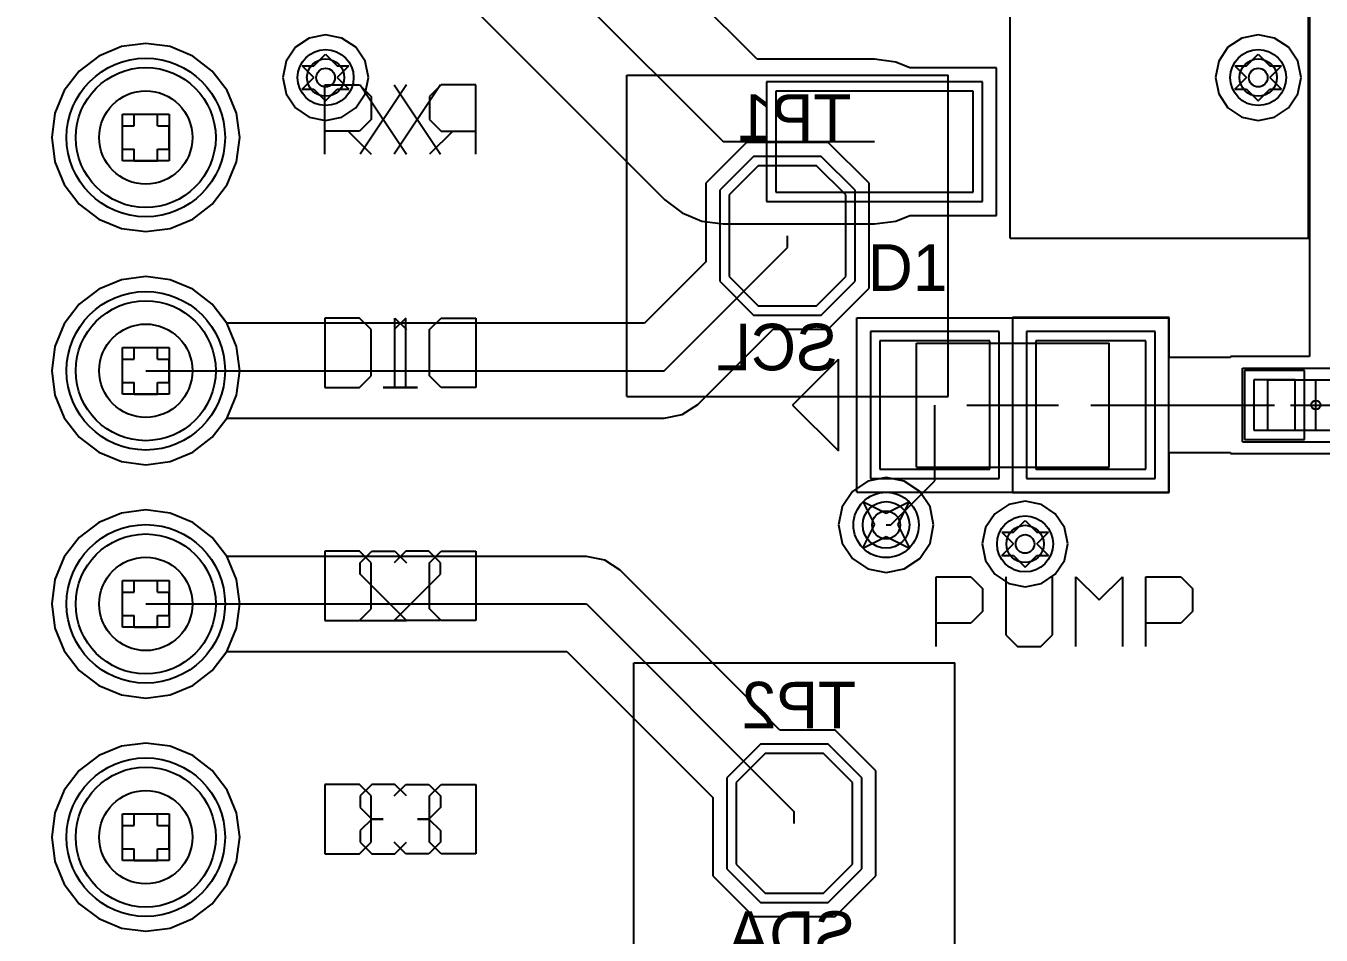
# Model space of a CAD drawing. Header units: millimetres. Extents: x 7.3 to 18.4, y 2.4 to 9.4.
# Drawn here: x 9.771 to 10.327, y 4.032 to 4.422 of the extents above; entities that cross this region are included whole.
import ezdxf

# ---------------------------------------------------------------- set-up
doc = ezdxf.new("R2010")
doc.units = ezdxf.units.MM
doc.header["$MEASUREMENT"] = 0
for name, color, linetype in [('BottomLayer', 5, 'Continuous'), ('BottomOverlay', 54, 'Continuous'), ('BottomSolder', 6, 'Continuous'), ('DrillDrawing', 1, 'Continuous'), ('Mechanical1', 6, 'Continuous'), ('Mechanical13', 56, 'Continuous'), ('Mechanical15', 56, 'Continuous'), ('Mechanical8', 56, 'Continuous'), ('MidLayer1', 16, 'Continuous'), ('MidLayer2', 76, 'Continuous'), ('MultiLayer', 9, 'Continuous'), ('PadHoleLayer', 156, 'Continuous'), ('TopLayer', 1, 'Continuous'), ('TopOverlay', 2, 'Continuous'), ('TopPaste', 8, 'Continuous'), ('TopSolder', 216, 'Continuous'), ('ViaHoleLayer', 16, 'Continuous')]:
    doc.layers.add(name, color=color, linetype=linetype)

msp = doc.modelspace()

# ---------------------------------------------------------------- linework, layer by layer
at = {"layer": 'BottomLayer'}
for p, q in [((9.81243, 4.41326), (9.8027, 4.40923)), ((9.82287, 4.41463), (9.81243, 4.41326)), ((9.83332, 4.41326), (9.82287, 4.41463)), ((9.84305, 4.40923), (9.83332, 4.41326)), ((9.8027, 4.40923), (9.79434, 4.40281)), ((9.8514, 4.40281), (9.84305, 4.40923)), ((9.79434, 4.40281), (9.78793, 4.39446)), ((9.85781, 4.39446), (9.8514, 4.40281)), ((9.78793, 4.39446), (9.7839, 4.38473)), ((9.86184, 4.38473), (9.85781, 4.39446)), ((9.7839, 4.38473), (9.78253, 4.37429)), ((9.86322, 4.37429), (9.86184, 4.38473)), ((9.78253, 4.37429), (9.7839, 4.36384)), ((9.86184, 4.36384), (9.86322, 4.37429)), ((10.08057, 4.37217), (10.06307, 4.35467)), ((10.11557, 4.37217), (10.08057, 4.37217)), ((10.13307, 4.35467), (10.11557, 4.37217)), ((9.7839, 4.36384), (9.78793, 4.35411)), ((9.85781, 4.35411), (9.86184, 4.36384)), ((10.08557, 4.36217), (10.07307, 4.34967)), ((10.11057, 4.36217), (10.08557, 4.36217)), ((10.12307, 4.34967), (10.11057, 4.36217)), ((9.78793, 4.35411), (9.79434, 4.34576)), ((9.8514, 4.34576), (9.85781, 4.35411)), ((10.06307, 4.35467), (10.06307, 4.321)), ((10.13307, 4.30967), (10.13307, 4.35467)), ((9.79434, 4.34576), (9.8027, 4.33935)), ((9.84305, 4.33935), (9.8514, 4.34576)), ((10.07307, 4.34967), (10.07307, 4.31467)), ((10.12307, 4.31467), (10.12307, 4.34967)), ((9.8027, 4.33935), (9.81243, 4.33532)), ((9.83332, 4.33532), (9.84305, 4.33935)), ((9.81243, 4.33532), (9.82287, 4.33394)), ((9.82287, 4.33394), (9.83332, 4.33532)), ((10.09807, 4.32717), (10.09807, 4.33217)), ((10.04519, 4.27429), (10.09807, 4.32717)), ((10.06307, 4.321), (10.03674, 4.29468)), ((9.81243, 4.31326), (9.8027, 4.30923)), ((9.82287, 4.31463), (9.81243, 4.31326)), ((9.83332, 4.31326), (9.82287, 4.31463)), ((9.84305, 4.30923), (9.83332, 4.31326)), ((10.07307, 4.31467), (10.08557, 4.30217)), ((10.11057, 4.30217), (10.12307, 4.31467)), ((9.8027, 4.30923), (9.79434, 4.30281)), ((9.8514, 4.30281), (9.84305, 4.30923)), ((10.11557, 4.29217), (10.13307, 4.30967)), ((9.79434, 4.30281), (9.78793, 4.29446)), ((9.85764, 4.29468), (9.8514, 4.30281)), ((10.08557, 4.30217), (10.11057, 4.30217)), ((9.78793, 4.29446), (9.7839, 4.28473)), ((10.03674, 4.29468), (9.85764, 4.29468)), ((10.05961, 4.25987), (10.09191, 4.29217)), ((10.09191, 4.29217), (10.11557, 4.29217)), ((9.7839, 4.28473), (9.78253, 4.27429)), ((9.78253, 4.27429), (9.7839, 4.26384)), ((9.82287, 4.27429), (10.04519, 4.27429)), ((9.7839, 4.26384), (9.78793, 4.25411)), ((10.04519, 4.25389), (10.053, 4.25545)), ((10.053, 4.25545), (10.05961, 4.25987)), ((9.78793, 4.25411), (9.79434, 4.24576)), ((9.8514, 4.24576), (9.85764, 4.25389)), ((9.85764, 4.25389), (10.04519, 4.25389)), ((9.79434, 4.24576), (9.8027, 4.23935)), ((9.84305, 4.23935), (9.8514, 4.24576)), ((9.8027, 4.23935), (9.81243, 4.23532)), ((9.83332, 4.23532), (9.84305, 4.23935)), ((9.81243, 4.23532), (9.82287, 4.23394)), ((9.82287, 4.23394), (9.83332, 4.23532)), ((9.81243, 4.21326), (9.8027, 4.20923)), ((9.82287, 4.21463), (9.81243, 4.21326)), ((9.83332, 4.21326), (9.82287, 4.21463)), ((9.84305, 4.20923), (9.83332, 4.21326)), ((9.8027, 4.20923), (9.79434, 4.20281)), ((9.8514, 4.20281), (9.84305, 4.20923)), ((9.79434, 4.20281), (9.78793, 4.19446)), ((9.85764, 4.19468), (9.8514, 4.20281)), ((9.78793, 4.19446), (9.7839, 4.18473)), ((10.01193, 4.19468), (9.85764, 4.19468)), ((10.01974, 4.19313), (10.01193, 4.19468)), ((10.02635, 4.18871), (10.01974, 4.19313)), ((10.09486, 4.1202), (10.02635, 4.18871)), ((9.7839, 4.18473), (9.78253, 4.17429)), ((9.78253, 4.17429), (9.7839, 4.16384)), ((9.82287, 4.17429), (10.01193, 4.17429)), ((10.01193, 4.17429), (10.10102, 4.0852)), ((9.7839, 4.16384), (9.78793, 4.15411)), ((9.78793, 4.15411), (9.79434, 4.14576)), ((9.8514, 4.14576), (9.85764, 4.15389)), ((9.85764, 4.15389), (10.00349, 4.15389)), ((10.00349, 4.15389), (10.06602, 4.09136)), ((9.79434, 4.14576), (9.8027, 4.13935)), ((9.84305, 4.13935), (9.8514, 4.14576)), ((9.8027, 4.13935), (9.81243, 4.13532)), ((9.83332, 4.13532), (9.84305, 4.13935)), ((9.81243, 4.13532), (9.82287, 4.13394)), ((9.82287, 4.13394), (9.83332, 4.13532)), ((10.11852, 4.1202), (10.09486, 4.1202)), ((10.13602, 4.1027), (10.11852, 4.1202)), ((9.81243, 4.11326), (9.8027, 4.10923)), ((9.82287, 4.11463), (9.81243, 4.11326)), ((9.83332, 4.11326), (9.82287, 4.11463)), ((9.84305, 4.10923), (9.83332, 4.11326)), ((9.8027, 4.10923), (9.79434, 4.10281)), ((9.8514, 4.10281), (9.84305, 4.10923)), ((10.08852, 4.1102), (10.07602, 4.0977)), ((10.11352, 4.1102), (10.08852, 4.1102)), ((10.12602, 4.0977), (10.11352, 4.1102)), ((9.79434, 4.10281), (9.78793, 4.09446)), ((9.85781, 4.09446), (9.8514, 4.10281)), ((10.13602, 4.0577), (10.13602, 4.1027)), ((9.78793, 4.09446), (9.7839, 4.08473)), ((9.86184, 4.08473), (9.85781, 4.09446)), ((10.07602, 4.0977), (10.07602, 4.0627)), ((10.12602, 4.0627), (10.12602, 4.0977)), ((10.06602, 4.09136), (10.06602, 4.0577)), ((9.7839, 4.08473), (9.78253, 4.07429)), ((9.86322, 4.07429), (9.86184, 4.08473)), ((10.10102, 4.0802), (10.10102, 4.0852)), ((9.78253, 4.07429), (9.7839, 4.06384)), ((9.86184, 4.06384), (9.86322, 4.07429)), ((9.7839, 4.06384), (9.78793, 4.05411)), ((9.85781, 4.05411), (9.86184, 4.06384)), ((10.07602, 4.0627), (10.08852, 4.0502)), ((10.11352, 4.0502), (10.12602, 4.0627)), ((10.06602, 4.0577), (10.08352, 4.0402)), ((10.11852, 4.0402), (10.13602, 4.0577)), ((9.78793, 4.05411), (9.79434, 4.04576)), ((9.8514, 4.04576), (9.85781, 4.05411)), ((10.08852, 4.0502), (10.11352, 4.0502)), ((9.79434, 4.04576), (9.8027, 4.03935)), ((9.84305, 4.03935), (9.8514, 4.04576)), ((9.8027, 4.03935), (9.81243, 4.03532)), ((9.83332, 4.03532), (9.84305, 4.03935)), ((10.08352, 4.0402), (10.11852, 4.0402)), ((9.81243, 4.03532), (9.82287, 4.03394)), ((9.82287, 4.03394), (9.83332, 4.03532))]:
    msp.add_line(p, q, dxfattribs=at)
for centre, radius in [((9.9, 4.4), 0.008), ((10.3, 4.4), 0.008), ((9.82287, 4.37429), 0.03), ((9.82287, 4.27429), 0.03), ((10.14039, 4.20815), 0.01), ((10.2, 4.2), 0.008), ((9.82287, 4.17429), 0.03), ((9.82287, 4.07429), 0.03)]:
    msp.add_circle(centre, radius, dxfattribs=at)
at = {"layer": 'BottomOverlay'}
for p, q in [((10.02917, 4.26327), (10.02917, 4.40106)), ((10.02917, 4.40106), (10.16697, 4.40106)), ((10.16697, 4.26327), (10.16697, 4.40106)), ((9.93467, 4.3969), (9.91484, 4.36716)), ((9.91484, 4.3969), (9.93467, 4.36716)), ((9.94954, 4.3969), (9.94458, 4.39194)), ((9.96441, 4.3969), (9.94954, 4.3969)), ((9.96441, 4.36716), (9.96441, 4.3969)), ((9.94458, 4.39194), (9.94458, 4.38203)), ((9.94458, 4.38203), (9.94954, 4.37707)), ((9.9545, 4.37707), (9.94458, 4.36716)), ((9.94954, 4.37707), (9.96441, 4.37707)), ((9.92971, 4.26716), (9.92971, 4.2969)), ((9.92971, 4.2969), (9.93467, 4.29194)), ((9.94458, 4.29194), (9.94954, 4.2969)), ((9.94954, 4.2969), (9.96441, 4.2969)), ((9.96441, 4.2969), (9.96441, 4.26716)), ((9.94458, 4.27212), (9.94458, 4.29194)), ((9.94954, 4.26716), (9.94458, 4.27212)), ((9.93467, 4.26716), (9.92475, 4.26716)), ((9.92475, 4.26716), (9.92971, 4.26716)), ((9.96441, 4.26716), (9.94954, 4.26716)), ((10.02917, 4.26327), (10.16697, 4.26327)), ((9.91484, 4.19194), (9.9198, 4.1969)), ((9.9198, 4.1969), (9.92971, 4.1969)), ((9.92971, 4.1969), (9.93467, 4.19194)), ((9.94458, 4.19194), (9.94954, 4.1969)), ((9.94954, 4.1969), (9.96441, 4.1969)), ((9.96441, 4.1969), (9.96441, 4.16716)), ((9.91484, 4.18699), (9.91484, 4.19194)), ((9.94458, 4.17212), (9.94458, 4.19194)), ((9.93467, 4.16716), (9.91484, 4.18699)), ((9.94954, 4.16716), (9.94458, 4.17212)), ((9.91484, 4.16716), (9.93467, 4.16716)), ((9.96441, 4.16716), (9.94954, 4.16716)), ((10.03213, 4.0113), (10.03213, 4.14909)), ((10.03213, 4.14909), (10.16992, 4.14909)), ((10.16992, 4.0113), (10.16992, 4.14909)), ((9.9198, 4.0969), (9.91484, 4.09194)), ((9.92971, 4.0969), (9.9198, 4.0969)), ((9.93467, 4.09194), (9.92971, 4.0969)), ((9.94458, 4.09194), (9.94954, 4.0969)), ((9.94954, 4.0969), (9.96441, 4.0969)), ((9.96441, 4.0969), (9.96441, 4.06716)), ((9.91484, 4.09194), (9.91484, 4.08699)), ((9.94458, 4.07212), (9.94458, 4.09194)), ((9.91484, 4.08699), (9.9198, 4.08203)), ((9.9198, 4.08203), (9.91484, 4.07707)), ((9.9198, 4.08203), (9.92475, 4.08203)), ((9.92475, 4.08203), (9.9198, 4.08203)), ((9.91484, 4.07707), (9.91484, 4.07212)), ((9.91484, 4.07212), (9.9198, 4.06716)), ((9.92971, 4.06716), (9.93467, 4.07212)), ((9.94954, 4.06716), (9.94458, 4.07212)), ((9.9198, 4.06716), (9.92971, 4.06716)), ((9.96441, 4.06716), (9.94954, 4.06716))]:
    msp.add_line(p, q, dxfattribs=at)
at = {"layer": 'BottomSolder'}
for p, q in [((10.08357, 4.36617), (10.06907, 4.35167)), ((10.11257, 4.36617), (10.08357, 4.36617)), ((10.12707, 4.35167), (10.11257, 4.36617)), ((10.06907, 4.35167), (10.06907, 4.31267)), ((10.12707, 4.31267), (10.12707, 4.35167)), ((10.06907, 4.31267), (10.08357, 4.29817)), ((10.11257, 4.29817), (10.12707, 4.31267)), ((10.08357, 4.29817), (10.11257, 4.29817)), ((10.08652, 4.1142), (10.07202, 4.0997)), ((10.11552, 4.1142), (10.08652, 4.1142)), ((10.13002, 4.0997), (10.11552, 4.1142)), ((10.07202, 4.0997), (10.07202, 4.0607)), ((10.13002, 4.0607), (10.13002, 4.0997)), ((10.07202, 4.0607), (10.08652, 4.0462)), ((10.11552, 4.0462), (10.13002, 4.0607)), ((10.08652, 4.0462), (10.11552, 4.0462))]:
    msp.add_line(p, q, dxfattribs=at)
for centre, radius in [((9.9, 4.4), 0.012), ((10.3, 4.4), 0.012), ((9.82287, 4.37429), 0.034), ((9.82287, 4.27429), 0.034), ((10.14039, 4.20815), 0.014), ((10.2, 4.2), 0.012), ((9.82287, 4.17429), 0.034), ((9.82287, 4.07429), 0.034)]:
    msp.add_circle(centre, radius, dxfattribs=at)
at = {"layer": 'DrillDrawing'}
for p, q in [((9.895, 4.405), (9.9, 4.41)), ((9.9, 4.41), (9.905, 4.405)), ((10.295, 4.405), (10.3, 4.41)), ((10.3, 4.41), (10.305, 4.405)), ((9.89, 4.405), (9.895, 4.4)), ((9.89, 4.405), (9.895, 4.405)), ((9.89, 4.395), (9.895, 4.4)), ((9.905, 4.405), (9.91, 4.405)), ((9.905, 4.4), (9.91, 4.405)), ((9.905, 4.4), (9.91, 4.395)), ((10.29, 4.405), (10.295, 4.4)), ((10.29, 4.405), (10.295, 4.405)), ((10.29, 4.395), (10.295, 4.4)), ((10.305, 4.405), (10.31, 4.405)), ((10.305, 4.4), (10.31, 4.405)), ((10.305, 4.4), (10.31, 4.395)), ((9.89, 4.395), (9.895, 4.395)), ((9.895, 4.395), (9.9, 4.39)), ((9.9, 4.39), (9.905, 4.395)), ((9.905, 4.395), (9.91, 4.395)), ((10.29, 4.395), (10.295, 4.395)), ((10.295, 4.395), (10.3, 4.39)), ((10.3, 4.39), (10.305, 4.395)), ((10.305, 4.395), (10.31, 4.395)), ((9.81787, 4.37929), (9.81787, 4.38429)), ((9.81787, 4.38429), (9.82787, 4.38429)), ((9.82787, 4.37929), (9.82787, 4.38429)), ((9.81287, 4.36929), (9.81287, 4.37929)), ((9.81287, 4.37929), (9.81787, 4.37929)), ((9.82787, 4.37929), (9.83287, 4.37929)), ((9.83287, 4.36929), (9.83287, 4.37929)), ((9.81287, 4.36929), (9.81787, 4.36929)), ((9.81787, 4.36429), (9.81787, 4.36929)), ((9.82787, 4.36929), (9.83287, 4.36929)), ((9.82787, 4.36429), (9.82787, 4.36929)), ((9.81787, 4.36429), (9.82787, 4.36429)), ((9.81787, 4.27929), (9.81787, 4.28429)), ((9.81787, 4.28429), (9.82787, 4.28429)), ((9.82787, 4.27929), (9.82787, 4.28429)), ((9.81287, 4.26929), (9.81287, 4.27929)), ((9.81287, 4.27929), (9.81787, 4.27929)), ((9.82787, 4.27929), (9.83287, 4.27929)), ((9.83287, 4.26929), (9.83287, 4.27929)), ((9.81287, 4.26929), (9.81787, 4.26929)), ((9.81787, 4.26429), (9.81787, 4.26929)), ((9.82787, 4.26929), (9.83287, 4.26929)), ((9.82787, 4.26429), (9.82787, 4.26929)), ((9.81787, 4.26429), (9.82787, 4.26429)), ((10.13039, 4.21815), (10.14039, 4.21315)), ((10.13039, 4.21815), (10.13539, 4.20815)), ((10.14039, 4.21315), (10.15039, 4.21815)), ((10.14539, 4.20815), (10.15039, 4.21815)), ((10.13039, 4.19815), (10.13539, 4.20815)), ((10.14539, 4.20815), (10.15039, 4.19815)), ((10.195, 4.205), (10.2, 4.21)), ((10.2, 4.21), (10.205, 4.205)), ((10.13039, 4.19815), (10.14039, 4.20315)), ((10.14039, 4.20315), (10.15039, 4.19815)), ((10.19, 4.205), (10.195, 4.2)), ((10.19, 4.205), (10.195, 4.205)), ((10.19, 4.195), (10.195, 4.2)), ((10.205, 4.205), (10.21, 4.205)), ((10.205, 4.2), (10.21, 4.205)), ((10.205, 4.2), (10.21, 4.195)), ((10.19, 4.195), (10.195, 4.195)), ((10.195, 4.195), (10.2, 4.19)), ((10.2, 4.19), (10.205, 4.195)), ((10.205, 4.195), (10.21, 4.195)), ((9.81787, 4.17929), (9.81787, 4.18429)), ((9.81787, 4.18429), (9.82787, 4.18429)), ((9.82787, 4.17929), (9.82787, 4.18429)), ((9.81287, 4.16929), (9.81287, 4.17929)), ((9.81287, 4.17929), (9.81787, 4.17929)), ((9.82787, 4.17929), (9.83287, 4.17929)), ((9.83287, 4.16929), (9.83287, 4.17929)), ((9.81287, 4.16929), (9.81787, 4.16929)), ((9.81787, 4.16429), (9.81787, 4.16929)), ((9.82787, 4.16929), (9.83287, 4.16929)), ((9.82787, 4.16429), (9.82787, 4.16929)), ((9.81787, 4.16429), (9.82787, 4.16429)), ((9.81787, 4.07929), (9.81787, 4.08429)), ((9.81787, 4.08429), (9.82787, 4.08429)), ((9.82787, 4.07929), (9.82787, 4.08429)), ((9.81287, 4.06929), (9.81287, 4.07929)), ((9.81287, 4.07929), (9.81787, 4.07929)), ((9.82787, 4.07929), (9.83287, 4.07929)), ((9.83287, 4.06929), (9.83287, 4.07929)), ((9.81287, 4.06929), (9.81787, 4.06929)), ((9.81787, 4.06429), (9.81787, 4.06929)), ((9.82787, 4.06929), (9.83287, 4.06929)), ((9.82787, 4.06429), (9.82787, 4.06929)), ((9.81787, 4.06429), (9.82787, 4.06429))]:
    msp.add_line(p, q, dxfattribs=at)
at = {"layer": 'Mechanical1'}
msp.add_circle((9.37681, 4.09921), 1.5748, dxfattribs=at)
at = {"layer": 'Mechanical13'}
for p, q in [((10.15339, 4.28614), (10.23606, 4.28614)), ((10.15339, 4.23299), (10.15339, 4.28614)), ((10.23606, 4.23299), (10.23606, 4.28614)), ((10.30406, 4.24874), (10.30406, 4.27039)), ((10.30406, 4.27039), (10.34539, 4.27039)), ((10.30406, 4.24874), (10.34539, 4.24874)), ((10.15339, 4.23299), (10.23606, 4.23299))]:
    msp.add_line(p, q, dxfattribs=at)
at = {"layer": 'Mechanical15'}
for p, q in [((10.1278, 4.29697), (10.26165, 4.29697)), ((10.1278, 4.22217), (10.1278, 4.29697)), ((10.26165, 4.22217), (10.26165, 4.29697)), ((10.19472, 4.23988), (10.19472, 4.27925)), ((10.29323, 4.24382), (10.29323, 4.27532)), ((10.29323, 4.27532), (10.35622, 4.27532)), ((10.32472, 4.24874), (10.32472, 4.27039)), ((10.17504, 4.25957), (10.21441, 4.25957)), ((10.3139, 4.25957), (10.33555, 4.25957)), ((10.29323, 4.24382), (10.35622, 4.24382)), ((10.1278, 4.22217), (10.26165, 4.22217))]:
    msp.add_line(p, q, dxfattribs=at)
at = {"layer": 'Mechanical8'}
for p, q in [((9.81287, 4.36429), (9.81287, 4.38429)), ((9.81287, 4.38429), (9.83287, 4.38429)), ((9.83287, 4.38429), (9.83287, 4.36429)), ((9.83287, 4.36429), (9.81287, 4.36429)), ((9.81287, 4.26429), (9.81287, 4.28429)), ((9.81287, 4.28429), (9.83287, 4.28429)), ((9.83287, 4.28429), (9.83287, 4.26429)), ((9.83287, 4.26429), (9.81287, 4.26429)), ((9.81287, 4.16429), (9.81287, 4.18429)), ((9.81287, 4.18429), (9.83287, 4.18429)), ((9.83287, 4.18429), (9.83287, 4.16429)), ((9.83287, 4.16429), (9.81287, 4.16429)), ((9.81287, 4.06429), (9.81287, 4.08429)), ((9.81287, 4.08429), (9.83287, 4.08429)), ((9.83287, 4.08429), (9.83287, 4.06429)), ((9.83287, 4.06429), (9.81287, 4.06429))]:
    msp.add_line(p, q, dxfattribs=at)
at = {"layer": 'MidLayer1'}
for p, q in [((9.81243, 4.41326), (9.8027, 4.40923)), ((9.82287, 4.41463), (9.81243, 4.41326)), ((9.83332, 4.41326), (9.82287, 4.41463)), ((9.84305, 4.40923), (9.83332, 4.41326)), ((9.8027, 4.40923), (9.79434, 4.40281)), ((9.8514, 4.40281), (9.84305, 4.40923)), ((9.79434, 4.40281), (9.78793, 4.39446)), ((9.85781, 4.39446), (9.8514, 4.40281)), ((9.78793, 4.39446), (9.7839, 4.38473)), ((9.86184, 4.38473), (9.85781, 4.39446)), ((9.7839, 4.38473), (9.78253, 4.37429)), ((9.86322, 4.37429), (9.86184, 4.38473)), ((9.78253, 4.37429), (9.7839, 4.36384)), ((9.86184, 4.36384), (9.86322, 4.37429)), ((9.7839, 4.36384), (9.78793, 4.35411)), ((9.85781, 4.35411), (9.86184, 4.36384)), ((9.78793, 4.35411), (9.79434, 4.34576)), ((9.8514, 4.34576), (9.85781, 4.35411)), ((9.79434, 4.34576), (9.8027, 4.33935)), ((9.84305, 4.33935), (9.8514, 4.34576)), ((9.8027, 4.33935), (9.81243, 4.33532)), ((9.83332, 4.33532), (9.84305, 4.33935)), ((9.81243, 4.33532), (9.82287, 4.33394)), ((9.82287, 4.33394), (9.83332, 4.33532)), ((9.81243, 4.31326), (9.8027, 4.30923)), ((9.82287, 4.31463), (9.81243, 4.31326)), ((9.83332, 4.31326), (9.82287, 4.31463)), ((9.84305, 4.30923), (9.83332, 4.31326)), ((9.8027, 4.30923), (9.79434, 4.30281)), ((9.8514, 4.30281), (9.84305, 4.30923)), ((9.79434, 4.30281), (9.78793, 4.29446)), ((9.85781, 4.29446), (9.8514, 4.30281)), ((9.78793, 4.29446), (9.7839, 4.28473)), ((9.86184, 4.28473), (9.85781, 4.29446)), ((9.7839, 4.28473), (9.78253, 4.27429)), ((9.86322, 4.27429), (9.86184, 4.28473)), ((9.78253, 4.27429), (9.7839, 4.26384)), ((9.86184, 4.26384), (9.86322, 4.27429)), ((9.7839, 4.26384), (9.78793, 4.25411)), ((9.85781, 4.25411), (9.86184, 4.26384)), ((9.78793, 4.25411), (9.79434, 4.24576)), ((9.8514, 4.24576), (9.85781, 4.25411)), ((9.79434, 4.24576), (9.8027, 4.23935)), ((9.84305, 4.23935), (9.8514, 4.24576)), ((9.8027, 4.23935), (9.81243, 4.23532)), ((9.83332, 4.23532), (9.84305, 4.23935)), ((9.81243, 4.23532), (9.82287, 4.23394)), ((9.82287, 4.23394), (9.83332, 4.23532)), ((9.81243, 4.21326), (9.8027, 4.20923)), ((9.82287, 4.21463), (9.81243, 4.21326)), ((9.83332, 4.21326), (9.82287, 4.21463)), ((9.84305, 4.20923), (9.83332, 4.21326)), ((9.8027, 4.20923), (9.79434, 4.20281)), ((9.8514, 4.20281), (9.84305, 4.20923)), ((9.79434, 4.20281), (9.78793, 4.19446)), ((9.85781, 4.19446), (9.8514, 4.20281)), ((9.78793, 4.19446), (9.7839, 4.18473)), ((9.86184, 4.18473), (9.85781, 4.19446)), ((9.7839, 4.18473), (9.78253, 4.17429)), ((9.86322, 4.17429), (9.86184, 4.18473)), ((9.78253, 4.17429), (9.7839, 4.16384)), ((9.86184, 4.16384), (9.86322, 4.17429)), ((9.7839, 4.16384), (9.78793, 4.15411)), ((9.85781, 4.15411), (9.86184, 4.16384)), ((9.78793, 4.15411), (9.79434, 4.14576)), ((9.8514, 4.14576), (9.85781, 4.15411)), ((9.79434, 4.14576), (9.8027, 4.13935)), ((9.84305, 4.13935), (9.8514, 4.14576)), ((9.8027, 4.13935), (9.81243, 4.13532)), ((9.83332, 4.13532), (9.84305, 4.13935)), ((9.81243, 4.13532), (9.82287, 4.13394)), ((9.82287, 4.13394), (9.83332, 4.13532)), ((9.81243, 4.11326), (9.8027, 4.10923)), ((9.82287, 4.11463), (9.81243, 4.11326)), ((9.83332, 4.11326), (9.82287, 4.11463)), ((9.84305, 4.10923), (9.83332, 4.11326)), ((9.8027, 4.10923), (9.79434, 4.10281)), ((9.8514, 4.10281), (9.84305, 4.10923)), ((9.79434, 4.10281), (9.78793, 4.09446)), ((9.85781, 4.09446), (9.8514, 4.10281)), ((9.78793, 4.09446), (9.7839, 4.08473)), ((9.86184, 4.08473), (9.85781, 4.09446)), ((9.7839, 4.08473), (9.78253, 4.07429)), ((9.86322, 4.07429), (9.86184, 4.08473)), ((9.78253, 4.07429), (9.7839, 4.06384)), ((9.86184, 4.06384), (9.86322, 4.07429)), ((9.7839, 4.06384), (9.78793, 4.05411)), ((9.85781, 4.05411), (9.86184, 4.06384)), ((9.78793, 4.05411), (9.79434, 4.04576)), ((9.8514, 4.04576), (9.85781, 4.05411)), ((9.79434, 4.04576), (9.8027, 4.03935)), ((9.84305, 4.03935), (9.8514, 4.04576)), ((9.8027, 4.03935), (9.81243, 4.03532)), ((9.83332, 4.03532), (9.84305, 4.03935)), ((9.81243, 4.03532), (9.82287, 4.03394)), ((9.82287, 4.03394), (9.83332, 4.03532))]:
    msp.add_line(p, q, dxfattribs=at)
for centre, radius in [((9.9, 4.4), 0.008), ((10.3, 4.4), 0.008), ((9.82287, 4.37429), 0.03), ((9.82287, 4.27429), 0.03), ((10.14039, 4.20815), 0.01), ((10.2, 4.2), 0.008), ((9.82287, 4.17429), 0.03), ((9.82287, 4.07429), 0.03)]:
    msp.add_circle(centre, radius, dxfattribs=at)
at = {"layer": 'MidLayer2'}
for p, q in [((9.89298, 4.41696), (9.88702, 4.41298)), ((9.9, 4.41835), (9.89298, 4.41696)), ((9.90702, 4.41696), (9.9, 4.41835)), ((9.91298, 4.41298), (9.90702, 4.41696)), ((10.29298, 4.41696), (10.28702, 4.41298)), ((10.3, 4.41835), (10.29298, 4.41696)), ((10.30702, 4.41696), (10.3, 4.41835)), ((10.31298, 4.41298), (10.30702, 4.41696)), ((9.81243, 4.41326), (9.8027, 4.40923)), ((9.82287, 4.41463), (9.81243, 4.41326)), ((9.83332, 4.41326), (9.82287, 4.41463)), ((9.84305, 4.40923), (9.83332, 4.41326)), ((9.88702, 4.41298), (9.88304, 4.40702)), ((9.91696, 4.40702), (9.91298, 4.41298)), ((10.28702, 4.41298), (10.28304, 4.40702)), ((10.31696, 4.40702), (10.31298, 4.41298)), ((9.8027, 4.40923), (9.79434, 4.40281)), ((9.8514, 4.40281), (9.84305, 4.40923)), ((9.88304, 4.40702), (9.88165, 4.4)), ((9.91835, 4.4), (9.91696, 4.40702)), ((10.28304, 4.40702), (10.28165, 4.4)), ((10.31835, 4.4), (10.31696, 4.40702)), ((9.79434, 4.40281), (9.78793, 4.39446)), ((9.85781, 4.39446), (9.8514, 4.40281)), ((9.88165, 4.4), (9.88304, 4.39298)), ((9.91696, 4.39298), (9.91835, 4.4)), ((10.28165, 4.4), (10.28304, 4.39298)), ((10.31696, 4.39298), (10.31835, 4.4)), ((9.78793, 4.39446), (9.7839, 4.38473)), ((9.86184, 4.38473), (9.85781, 4.39446)), ((9.88304, 4.39298), (9.88702, 4.38702)), ((9.91298, 4.38702), (9.91696, 4.39298)), ((10.28304, 4.39298), (10.28702, 4.38702)), ((10.31298, 4.38702), (10.31696, 4.39298)), ((9.7839, 4.38473), (9.78253, 4.37429)), ((9.86322, 4.37429), (9.86184, 4.38473)), ((9.88702, 4.38702), (9.89298, 4.38304)), ((9.89298, 4.38304), (9.9, 4.38165)), ((9.9, 4.38165), (9.90702, 4.38304)), ((9.90702, 4.38304), (9.91298, 4.38702)), ((10.28702, 4.38702), (10.29298, 4.38304)), ((10.29298, 4.38304), (10.3, 4.38165)), ((10.3, 4.38165), (10.30702, 4.38304)), ((10.30702, 4.38304), (10.31298, 4.38702)), ((9.78253, 4.37429), (9.7839, 4.36384)), ((9.86184, 4.36384), (9.86322, 4.37429)), ((9.7839, 4.36384), (9.78793, 4.35411)), ((9.85781, 4.35411), (9.86184, 4.36384)), ((9.78793, 4.35411), (9.79434, 4.34576)), ((9.8514, 4.34576), (9.85781, 4.35411)), ((9.79434, 4.34576), (9.8027, 4.33935)), ((9.84305, 4.33935), (9.8514, 4.34576)), ((9.8027, 4.33935), (9.81243, 4.33532)), ((9.83332, 4.33532), (9.84305, 4.33935)), ((9.81243, 4.33532), (9.82287, 4.33394)), ((9.82287, 4.33394), (9.83332, 4.33532)), ((9.81243, 4.31326), (9.8027, 4.30923)), ((9.82287, 4.31463), (9.81243, 4.31326)), ((9.83332, 4.31326), (9.82287, 4.31463)), ((9.84305, 4.30923), (9.83332, 4.31326)), ((9.8027, 4.30923), (9.79434, 4.30281)), ((9.8514, 4.30281), (9.84305, 4.30923)), ((9.79434, 4.30281), (9.78793, 4.29446)), ((9.85781, 4.29446), (9.8514, 4.30281)), ((9.78793, 4.29446), (9.7839, 4.28473)), ((9.86184, 4.28473), (9.85781, 4.29446)), ((9.7839, 4.28473), (9.78253, 4.27429)), ((9.86322, 4.27429), (9.86184, 4.28473)), ((9.78253, 4.27429), (9.7839, 4.26384)), ((9.86184, 4.26384), (9.86322, 4.27429)), ((9.7839, 4.26384), (9.78793, 4.25411)), ((9.85781, 4.25411), (9.86184, 4.26384)), ((9.78793, 4.25411), (9.79434, 4.24576)), ((9.8514, 4.24576), (9.85781, 4.25411)), ((9.79434, 4.24576), (9.8027, 4.23935)), ((9.84305, 4.23935), (9.8514, 4.24576)), ((9.8027, 4.23935), (9.81243, 4.23532)), ((9.83332, 4.23532), (9.84305, 4.23935)), ((9.81243, 4.23532), (9.82287, 4.23394)), ((9.82287, 4.23394), (9.83332, 4.23532)), ((10.14039, 4.22854), (10.13259, 4.22699)), ((10.1482, 4.22699), (10.14039, 4.22854)), ((10.12597, 4.22257), (10.12155, 4.21595)), ((10.13259, 4.22699), (10.12597, 4.22257)), ((10.15481, 4.22257), (10.1482, 4.22699)), ((10.15923, 4.21595), (10.15481, 4.22257)), ((10.19298, 4.21696), (10.18702, 4.21298)), ((10.2, 4.21835), (10.19298, 4.21696)), ((10.20702, 4.21696), (10.2, 4.21835)), ((10.21298, 4.21298), (10.20702, 4.21696)), ((9.81243, 4.21326), (9.8027, 4.20923)), ((9.82287, 4.21463), (9.81243, 4.21326)), ((9.83332, 4.21326), (9.82287, 4.21463)), ((9.84305, 4.20923), (9.83332, 4.21326)), ((10.12155, 4.21595), (10.12, 4.20815)), ((10.16079, 4.20815), (10.15923, 4.21595)), ((10.18702, 4.21298), (10.18304, 4.20702)), ((10.21696, 4.20702), (10.21298, 4.21298)), ((9.8027, 4.20923), (9.79434, 4.20281)), ((9.8514, 4.20281), (9.84305, 4.20923)), ((10.12, 4.20815), (10.12155, 4.20035)), ((10.15923, 4.20035), (10.16079, 4.20815)), ((10.18304, 4.20702), (10.18165, 4.2)), ((10.21835, 4.2), (10.21696, 4.20702)), ((9.79434, 4.20281), (9.78793, 4.19446)), ((9.85781, 4.19446), (9.8514, 4.20281)), ((10.12155, 4.20035), (10.12597, 4.19373)), ((10.15481, 4.19373), (10.15923, 4.20035)), ((10.18165, 4.2), (10.18304, 4.19298)), ((10.21696, 4.19298), (10.21835, 4.2)), ((9.78793, 4.19446), (9.7839, 4.18473)), ((9.86184, 4.18473), (9.85781, 4.19446)), ((10.12597, 4.19373), (10.13259, 4.18931)), ((10.13259, 4.18931), (10.14039, 4.18776)), ((10.14039, 4.18776), (10.1482, 4.18931)), ((10.1482, 4.18931), (10.15481, 4.19373)), ((10.18304, 4.19298), (10.18702, 4.18702)), ((10.21298, 4.18702), (10.21696, 4.19298)), ((9.7839, 4.18473), (9.78253, 4.17429)), ((9.86322, 4.17429), (9.86184, 4.18473)), ((10.18702, 4.18702), (10.19298, 4.18304)), ((10.19298, 4.18304), (10.2, 4.18165)), ((10.2, 4.18165), (10.20702, 4.18304)), ((10.20702, 4.18304), (10.21298, 4.18702)), ((9.78253, 4.17429), (9.7839, 4.16384)), ((9.86184, 4.16384), (9.86322, 4.17429)), ((9.7839, 4.16384), (9.78793, 4.15411)), ((9.85781, 4.15411), (9.86184, 4.16384)), ((9.78793, 4.15411), (9.79434, 4.14576)), ((9.8514, 4.14576), (9.85781, 4.15411)), ((9.79434, 4.14576), (9.8027, 4.13935)), ((9.84305, 4.13935), (9.8514, 4.14576)), ((9.8027, 4.13935), (9.81243, 4.13532)), ((9.83332, 4.13532), (9.84305, 4.13935)), ((9.81243, 4.13532), (9.82287, 4.13394)), ((9.82287, 4.13394), (9.83332, 4.13532)), ((9.81243, 4.11326), (9.8027, 4.10923)), ((9.82287, 4.11463), (9.81243, 4.11326)), ((9.83332, 4.11326), (9.82287, 4.11463)), ((9.84305, 4.10923), (9.83332, 4.11326)), ((9.8027, 4.10923), (9.79434, 4.10281)), ((9.8514, 4.10281), (9.84305, 4.10923)), ((9.79434, 4.10281), (9.78793, 4.09446)), ((9.85781, 4.09446), (9.8514, 4.10281)), ((9.78793, 4.09446), (9.7839, 4.08473)), ((9.86184, 4.08473), (9.85781, 4.09446)), ((9.7839, 4.08473), (9.78253, 4.07429)), ((9.86322, 4.07429), (9.86184, 4.08473)), ((9.78253, 4.07429), (9.7839, 4.06384)), ((9.86184, 4.06384), (9.86322, 4.07429)), ((9.7839, 4.06384), (9.78793, 4.05411)), ((9.85781, 4.05411), (9.86184, 4.06384)), ((9.78793, 4.05411), (9.79434, 4.04576)), ((9.8514, 4.04576), (9.85781, 4.05411)), ((9.79434, 4.04576), (9.8027, 4.03935)), ((9.84305, 4.03935), (9.8514, 4.04576)), ((9.8027, 4.03935), (9.81243, 4.03532)), ((9.83332, 4.03532), (9.84305, 4.03935)), ((9.81243, 4.03532), (9.82287, 4.03394)), ((9.82287, 4.03394), (9.83332, 4.03532))]:
    msp.add_line(p, q, dxfattribs=at)
for centre, radius in [((9.9, 4.4), 0.008), ((10.3, 4.4), 0.008), ((9.82287, 4.37429), 0.03), ((9.82287, 4.27429), 0.03), ((10.14039, 4.20815), 0.01), ((10.2, 4.2), 0.008), ((9.82287, 4.17429), 0.03), ((9.82287, 4.07429), 0.03)]:
    msp.add_circle(centre, radius, dxfattribs=at)
at = {"layer": 'MultiLayer'}
for centre, radius in [((9.9, 4.4), 0.008), ((10.3, 4.4), 0.008), ((10.14039, 4.20815), 0.01), ((10.2, 4.2), 0.008)]:
    msp.add_circle(centre, radius, dxfattribs=at)
at = {"layer": 'PadHoleLayer'}
for points in [[(10.09807, 4.33217), (10.09807, 4.33217), (10.09807, 4.33217), (10.09807, 4.33217)], [(10.10102, 4.0802), (10.10102, 4.0802), (10.10102, 4.0802), (10.10102, 4.0802)]]:
    msp.add_lwpolyline(points, close=True, dxfattribs=at)
for centre in [(9.82287, 4.37429), (9.82287, 4.27429), (9.82287, 4.17429), (9.82287, 4.07429)]:
    msp.add_circle(centre, 0.02, dxfattribs=at)
at = {"layer": 'TopLayer'}
for p, q in [((10.08513, 4.40782), (9.61024, 4.88272)), ((9.58528, 4.85776), (10.07051, 4.37252)), ((9.57065, 4.82245), (10.04555, 4.34756)), ((10.32205, 4.42595), (10.32205, 4.28039)), ((9.81243, 4.41326), (9.8027, 4.40923)), ((9.82287, 4.41463), (9.81243, 4.41326)), ((9.83332, 4.41326), (9.82287, 4.41463)), ((9.84305, 4.40923), (9.83332, 4.41326)), ((9.8027, 4.40923), (9.79434, 4.40281)), ((9.8514, 4.40281), (9.84305, 4.40923)), ((10.13547, 4.40782), (10.08513, 4.40782)), ((10.14461, 4.40662), (10.13547, 4.40782)), ((10.15051, 4.40417), (10.14461, 4.40662)), ((9.79434, 4.40281), (9.78793, 4.39446)), ((9.85781, 4.39446), (9.8514, 4.40281)), ((10.1878, 4.40417), (10.15051, 4.40417)), ((10.1878, 4.34087), (10.1878, 4.40417)), ((9.78793, 4.39446), (9.7839, 4.38473)), ((9.86184, 4.38473), (9.85781, 4.39446)), ((10.1778, 4.39417), (10.09315, 4.39417)), ((10.09315, 4.39417), (10.09315, 4.35087)), ((10.1778, 4.35087), (10.1778, 4.39417)), ((9.7839, 4.38473), (9.78253, 4.37429)), ((9.86322, 4.37429), (9.86184, 4.38473)), ((9.78253, 4.37429), (9.7839, 4.36384)), ((9.86184, 4.36384), (9.86322, 4.37429)), ((10.07051, 4.37252), (10.13547, 4.37252)), ((9.7839, 4.36384), (9.78793, 4.35411)), ((9.85781, 4.35411), (9.86184, 4.36384)), ((9.78793, 4.35411), (9.79434, 4.34576)), ((9.8514, 4.34576), (9.85781, 4.35411)), ((10.09315, 4.35087), (10.1778, 4.35087)), ((9.79434, 4.34576), (9.8027, 4.33935)), ((9.84305, 4.33935), (9.8514, 4.34576)), ((10.04555, 4.34756), (10.05286, 4.34195)), ((9.8027, 4.33935), (9.81243, 4.33532)), ((9.83332, 4.33532), (9.84305, 4.33935)), ((10.05286, 4.34195), (10.06138, 4.33842)), ((10.14461, 4.33842), (10.15051, 4.34087)), ((10.15051, 4.34087), (10.1878, 4.34087)), ((9.81243, 4.33532), (9.82287, 4.33394)), ((9.82287, 4.33394), (9.83332, 4.33532)), ((10.06138, 4.33842), (10.07051, 4.33722)), ((10.07051, 4.33722), (10.07051, 4.33722)), ((10.07051, 4.33722), (10.13547, 4.33722)), ((10.13547, 4.33722), (10.14461, 4.33842)), ((9.81243, 4.31326), (9.8027, 4.30923)), ((9.82287, 4.31463), (9.81243, 4.31326)), ((9.83332, 4.31326), (9.82287, 4.31463)), ((9.84305, 4.30923), (9.83332, 4.31326)), ((9.8027, 4.30923), (9.79434, 4.30281)), ((9.8514, 4.30281), (9.84305, 4.30923)), ((9.79434, 4.30281), (9.78793, 4.29446)), ((9.85781, 4.29446), (9.8514, 4.30281)), ((9.78793, 4.29446), (9.7839, 4.28473)), ((9.86184, 4.28473), (9.85781, 4.29446)), ((10.26181, 4.29713), (10.19457, 4.29713)), ((10.19457, 4.29713), (10.19457, 4.22201)), ((10.26181, 4.27996), (10.26181, 4.29713)), ((9.7839, 4.28473), (9.78253, 4.27429)), ((9.86322, 4.27429), (9.86184, 4.28473)), ((10.18488, 4.28713), (10.13764, 4.28713)), ((10.13764, 4.28713), (10.13764, 4.23201)), ((10.18488, 4.23201), (10.18488, 4.28713)), ((10.25181, 4.28713), (10.20457, 4.28713)), ((10.20457, 4.28713), (10.20457, 4.23201)), ((10.25181, 4.23201), (10.25181, 4.28713)), ((10.28815, 4.27996), (10.26181, 4.27996)), ((10.32205, 4.28039), (10.28815, 4.28039)), ((10.28815, 4.28039), (10.28815, 4.27996)), ((9.78253, 4.27429), (9.7839, 4.26384)), ((9.86184, 4.26384), (9.86322, 4.27429)), ((10.31587, 4.27039), (10.29815, 4.27039)), ((10.29815, 4.27039), (10.29815, 4.24874)), ((10.31587, 4.24874), (10.31587, 4.27039)), ((9.7839, 4.26384), (9.78793, 4.25411)), ((9.85781, 4.25411), (9.86184, 4.26384)), ((10.16126, 4.22705), (10.16126, 4.25957)), ((10.22819, 4.25957), (10.30701, 4.25957)), ((9.78793, 4.25411), (9.79434, 4.24576)), ((9.8514, 4.24576), (9.85781, 4.25411)), ((9.79434, 4.24576), (9.8027, 4.23935)), ((9.84305, 4.23935), (9.8514, 4.24576)), ((10.29815, 4.24874), (10.31587, 4.24874)), ((9.8027, 4.23935), (9.81243, 4.23532)), ((9.83332, 4.23532), (9.84305, 4.23935)), ((10.26181, 4.22201), (10.26181, 4.23918)), ((10.26181, 4.23918), (10.28815, 4.23918)), ((10.28815, 4.23918), (10.28815, 4.23874)), ((10.28815, 4.23874), (10.3613, 4.23874)), ((9.81243, 4.23532), (9.82287, 4.23394)), ((9.82287, 4.23394), (9.83332, 4.23532)), ((10.13764, 4.23201), (10.18488, 4.23201)), ((10.20457, 4.23201), (10.25181, 4.23201)), ((10.14236, 4.20815), (10.16126, 4.22705)), ((10.19457, 4.22201), (10.26181, 4.22201)), ((9.81243, 4.21326), (9.8027, 4.20923)), ((9.82287, 4.21463), (9.81243, 4.21326)), ((9.83332, 4.21326), (9.82287, 4.21463)), ((9.84305, 4.20923), (9.83332, 4.21326)), ((9.8027, 4.20923), (9.79434, 4.20281)), ((9.8514, 4.20281), (9.84305, 4.20923)), ((10.14039, 4.20815), (10.14236, 4.20815)), ((9.79434, 4.20281), (9.78793, 4.19446)), ((9.85781, 4.19446), (9.8514, 4.20281)), ((9.78793, 4.19446), (9.7839, 4.18473)), ((9.86184, 4.18473), (9.85781, 4.19446)), ((9.7839, 4.18473), (9.78253, 4.17429)), ((9.86322, 4.17429), (9.86184, 4.18473)), ((9.78253, 4.17429), (9.7839, 4.16384)), ((9.86184, 4.16384), (9.86322, 4.17429)), ((9.7839, 4.16384), (9.78793, 4.15411)), ((9.85781, 4.15411), (9.86184, 4.16384)), ((9.78793, 4.15411), (9.79434, 4.14576)), ((9.8514, 4.14576), (9.85781, 4.15411)), ((9.79434, 4.14576), (9.8027, 4.13935)), ((9.84305, 4.13935), (9.8514, 4.14576)), ((9.8027, 4.13935), (9.81243, 4.13532)), ((9.83332, 4.13532), (9.84305, 4.13935)), ((9.81243, 4.13532), (9.82287, 4.13394)), ((9.82287, 4.13394), (9.83332, 4.13532)), ((9.81243, 4.11326), (9.8027, 4.10923)), ((9.82287, 4.11463), (9.81243, 4.11326)), ((9.83332, 4.11326), (9.82287, 4.11463)), ((9.84305, 4.10923), (9.83332, 4.11326)), ((9.8027, 4.10923), (9.79434, 4.10281)), ((9.8514, 4.10281), (9.84305, 4.10923)), ((9.79434, 4.10281), (9.78793, 4.09446)), ((9.85781, 4.09446), (9.8514, 4.10281)), ((9.78793, 4.09446), (9.7839, 4.08473)), ((9.86184, 4.08473), (9.85781, 4.09446)), ((9.7839, 4.08473), (9.78253, 4.07429)), ((9.86322, 4.07429), (9.86184, 4.08473)), ((9.78253, 4.07429), (9.7839, 4.06384)), ((9.86184, 4.06384), (9.86322, 4.07429)), ((9.7839, 4.06384), (9.78793, 4.05411)), ((9.85781, 4.05411), (9.86184, 4.06384)), ((9.78793, 4.05411), (9.79434, 4.04576)), ((9.8514, 4.04576), (9.85781, 4.05411)), ((9.79434, 4.04576), (9.8027, 4.03935)), ((9.84305, 4.03935), (9.8514, 4.04576)), ((9.8027, 4.03935), (9.81243, 4.03532)), ((9.83332, 4.03532), (9.84305, 4.03935)), ((9.81243, 4.03532), (9.82287, 4.03394)), ((9.82287, 4.03394), (9.83332, 4.03532))]:
    msp.add_line(p, q, dxfattribs=at)
for centre, radius in [((9.9, 4.4), 0.008), ((10.3, 4.4), 0.008), ((9.82287, 4.37429), 0.03), ((9.82287, 4.27429), 0.03), ((10.14039, 4.20815), 0.01), ((10.2, 4.2), 0.008), ((9.82287, 4.17429), 0.03), ((9.82287, 4.07429), 0.03)]:
    msp.add_circle(centre, radius, dxfattribs=at)
at = {"layer": 'TopOverlay'}
for p, q in [((10.19354, 4.33118), (10.19354, 4.59496)), ((10.3215, 4.33118), (10.3215, 4.59496)), ((9.89972, 4.36716), (9.89972, 4.3969)), ((9.89972, 4.3969), (9.91459, 4.3969)), ((9.91459, 4.3969), (9.91955, 4.39194)), ((9.92946, 4.3969), (9.94929, 4.36716)), ((9.94929, 4.3969), (9.92946, 4.36716)), ((9.91955, 4.39194), (9.91955, 4.38203)), ((9.91955, 4.38203), (9.91459, 4.37707)), ((9.91459, 4.37707), (9.89972, 4.37707)), ((9.90964, 4.37707), (9.91955, 4.36716)), ((10.19354, 4.33118), (10.3215, 4.33118)), ((9.89972, 4.2969), (9.89972, 4.26716)), ((9.91459, 4.2969), (9.89972, 4.2969)), ((9.91955, 4.29194), (9.91459, 4.2969)), ((9.93442, 4.2969), (9.92946, 4.29194)), ((9.93442, 4.26716), (9.93442, 4.2969)), ((9.91955, 4.27212), (9.91955, 4.29194)), ((10.10024, 4.25957), (10.11992, 4.27925)), ((10.11992, 4.27925), (10.11992, 4.27925)), ((10.11992, 4.23988), (10.11992, 4.27925)), ((9.91459, 4.26716), (9.91955, 4.27212)), ((9.89972, 4.26716), (9.91459, 4.26716)), ((9.92946, 4.26716), (9.93938, 4.26716)), ((9.93938, 4.26716), (9.93442, 4.26716)), ((10.10024, 4.25957), (10.11992, 4.23988)), ((9.89972, 4.1969), (9.89972, 4.16716)), ((9.91459, 4.1969), (9.89972, 4.1969)), ((9.91955, 4.19194), (9.91459, 4.1969)), ((9.93442, 4.1969), (9.92946, 4.19194)), ((9.94433, 4.1969), (9.93442, 4.1969)), ((9.94929, 4.19194), (9.94433, 4.1969)), ((9.91955, 4.17212), (9.91955, 4.19194)), ((9.94929, 4.18699), (9.94929, 4.19194)), ((9.92946, 4.16716), (9.94929, 4.18699)), ((10.16182, 4.15598), (10.16182, 4.18597)), ((10.16182, 4.18597), (10.17681, 4.18597)), ((10.17681, 4.18597), (10.18181, 4.18098)), ((10.19181, 4.18597), (10.19181, 4.16098)), ((10.2118, 4.16098), (10.2118, 4.18597)), ((10.2218, 4.15598), (10.2218, 4.18597)), ((10.2218, 4.18597), (10.23179, 4.17598)), ((10.23179, 4.17598), (10.24179, 4.18597)), ((10.24179, 4.18597), (10.24179, 4.15598)), ((10.25179, 4.15598), (10.25179, 4.18597)), ((10.25179, 4.18597), (10.26678, 4.18597)), ((10.26678, 4.18597), (10.27178, 4.18098)), ((10.18181, 4.18098), (10.18181, 4.17098)), ((10.27178, 4.18098), (10.27178, 4.17098)), ((9.91459, 4.16716), (9.91955, 4.17212)), ((9.89972, 4.16716), (9.91459, 4.16716)), ((9.94929, 4.16716), (9.92946, 4.16716)), ((10.18181, 4.17098), (10.17681, 4.16598)), ((10.27178, 4.17098), (10.26678, 4.16598)), ((10.17681, 4.16598), (10.16182, 4.16598)), ((10.19181, 4.16098), (10.19681, 4.15598)), ((10.2068, 4.15598), (10.2118, 4.16098)), ((10.26678, 4.16598), (10.25179, 4.16598)), ((10.19681, 4.15598), (10.2068, 4.15598)), ((9.89972, 4.0969), (9.89972, 4.06716)), ((9.91459, 4.0969), (9.89972, 4.0969)), ((9.91955, 4.09194), (9.91459, 4.0969)), ((9.92946, 4.09194), (9.93442, 4.0969)), ((9.93442, 4.0969), (9.94433, 4.0969)), ((9.94433, 4.0969), (9.94929, 4.09194)), ((9.91955, 4.07212), (9.91955, 4.09194)), ((9.94929, 4.09194), (9.94929, 4.08699)), ((9.94929, 4.08699), (9.94433, 4.08203)), ((9.94433, 4.08203), (9.93938, 4.08203)), ((9.93938, 4.08203), (9.94433, 4.08203)), ((9.94433, 4.08203), (9.94929, 4.07707)), ((9.91459, 4.06716), (9.91955, 4.07212)), ((9.93442, 4.06716), (9.92946, 4.07212)), ((9.94929, 4.07212), (9.94433, 4.06716)), ((9.94929, 4.07707), (9.94929, 4.07212)), ((9.89972, 4.06716), (9.91459, 4.06716)), ((9.94433, 4.06716), (9.93442, 4.06716))]:
    msp.add_line(p, q, dxfattribs=at)
msp.add_circle((10.32472, 4.25957), 0.00197, dxfattribs=at)
at = {"layer": 'TopPaste'}
for p, q in [((10.1778, 4.39417), (10.09315, 4.39417)), ((10.09315, 4.39417), (10.09315, 4.35087)), ((10.1778, 4.35087), (10.1778, 4.39417)), ((10.09315, 4.35087), (10.1778, 4.35087)), ((10.18488, 4.28713), (10.13764, 4.28713)), ((10.13764, 4.28713), (10.13764, 4.23201)), ((10.18488, 4.23201), (10.18488, 4.28713)), ((10.25181, 4.28713), (10.20457, 4.28713)), ((10.20457, 4.28713), (10.20457, 4.23201)), ((10.25181, 4.23201), (10.25181, 4.28713)), ((10.31587, 4.27039), (10.29815, 4.27039)), ((10.29815, 4.27039), (10.29815, 4.24874)), ((10.31587, 4.24874), (10.31587, 4.27039)), ((10.29815, 4.24874), (10.31587, 4.24874)), ((10.13764, 4.23201), (10.18488, 4.23201)), ((10.20457, 4.23201), (10.25181, 4.23201))]:
    msp.add_line(p, q, dxfattribs=at)
at = {"layer": 'TopSolder'}
for p, q in [((10.1818, 4.39817), (10.08915, 4.39817)), ((10.08915, 4.39817), (10.08915, 4.34687)), ((10.1818, 4.34687), (10.1818, 4.39817)), ((10.08915, 4.34687), (10.1818, 4.34687)), ((10.18888, 4.29113), (10.13364, 4.29113)), ((10.13364, 4.29113), (10.13364, 4.22801)), ((10.18888, 4.22801), (10.18888, 4.29113)), ((10.25581, 4.29113), (10.20057, 4.29113)), ((10.20057, 4.29113), (10.20057, 4.22801)), ((10.25581, 4.22801), (10.25581, 4.29113)), ((10.31987, 4.27439), (10.29415, 4.27439)), ((10.29415, 4.27439), (10.29415, 4.24474)), ((10.31987, 4.24474), (10.31987, 4.27439)), ((10.29415, 4.24474), (10.31987, 4.24474)), ((10.13364, 4.22801), (10.18888, 4.22801)), ((10.20057, 4.22801), (10.25581, 4.22801))]:
    msp.add_line(p, q, dxfattribs=at)
for centre, radius in [((9.9, 4.4), 0.012), ((10.3, 4.4), 0.012), ((9.82287, 4.37429), 0.034), ((9.82287, 4.27429), 0.034), ((10.14039, 4.20815), 0.014), ((10.2, 4.2), 0.012), ((9.82287, 4.17429), 0.034), ((9.82287, 4.07429), 0.034)]:
    msp.add_circle(centre, radius, dxfattribs=at)
at = {"layer": 'ViaHoleLayer'}
for centre, radius in [((9.9, 4.4), 0.004), ((10.3, 4.4), 0.004), ((10.14039, 4.20815), 0.006), ((10.2, 4.2), 0.004)]:
    msp.add_circle(centre, radius, dxfattribs=at)

# ---------------------------------------------------------------- texts
at = {"layer": 'BottomOverlay', "text_generation_flag": 2}
for s, p in [('TP1', (10.12555, 4.37286)), ('SCL', (10.11965, 4.27444)), ('TP2', (10.12751, 4.12089)), ('SDA', (10.12751, 4.02247))]:
    msp.add_text(s, height=0.02, dxfattribs=at).set_placement(p)
at = {"layer": 'TopOverlay'}
msp.add_text('D1', height=0.02, dxfattribs=at).set_placement((10.13252, 4.30854))

doc.saveas('drawing.dxf')
